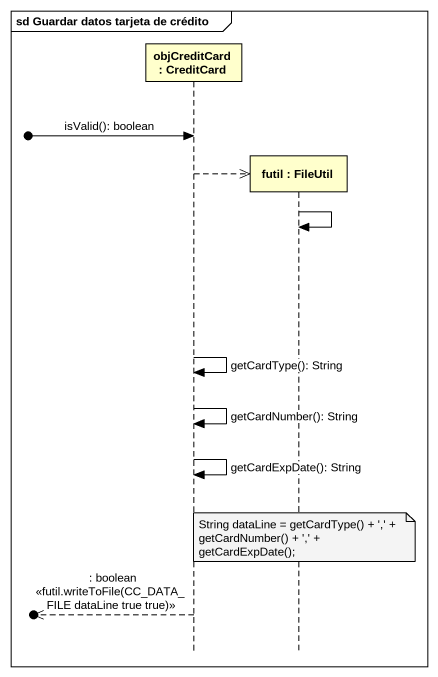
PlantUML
@startuml
mainframe sd Guardar datos tarjeta de crédito
hide footbox
participant "objCreditCard : CreditCard" as objCreditCard
participant "futil : FileUtil" as futil

[o-> objCreditCard : isValid(): boolean
objCreditCard -->> futil **
futil -> futil
objCreditCard -> objCreditCard : getCardType(): String
objCreditCard -> objCreditCard : getCardNumber(): String
objCreditCard -> objCreditCard : getCardExpDate(): String
note over futil : String dataLine = getCardType() + ',' + getCardNumber() + ',' + getCardExpDate();
[o<<-- objCreditCard : : boolean <<futil.writeToFile(CC_DATA_FILE dataLine true true)>>
@enduml
